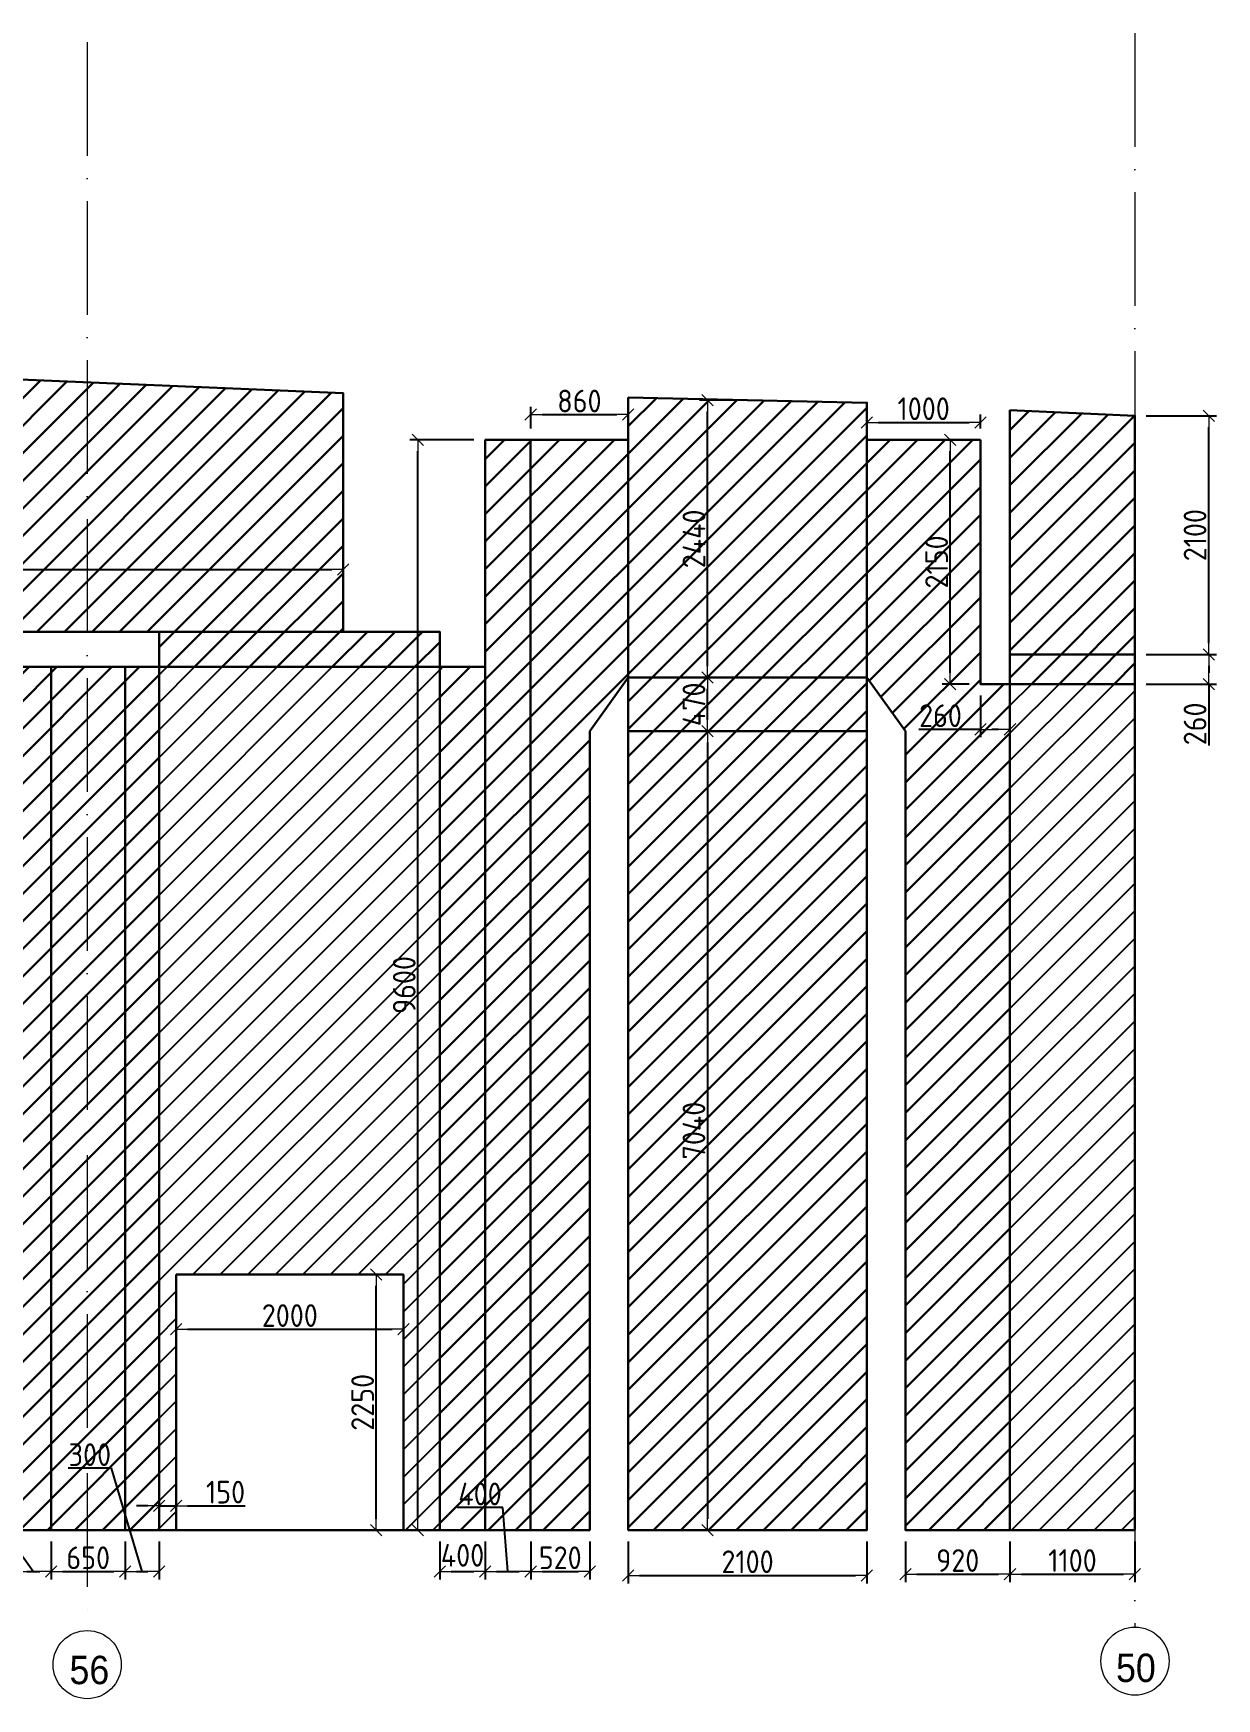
# Model space of a CAD drawing. Header units: millimetres. Extents: x 209 to 1046824, y -248937 to 510758.
# Drawn here: x 147767 to 158183, y -2318 to 12347 of the extents above; entities that cross this region are included whole.
import ezdxf

# ---------------------------------------------------------------- set-up
doc = ezdxf.new("R2010")
doc.units = ezdxf.units.MM
doc.linetypes.add('50_200_ШТРИХ_1Т_ш5_п1_п1_', pattern=[1400, 1000, -200, 0, -200])
doc.layers.add('$AUDIT_BAD_LAYER1', color=7, linetype='Continuous')
doc.layers.add('ГВЛ', color=20, linetype='Continuous')
for name, color, linetype, lineweight, true_color in [('Оси-1', 7, 'Continuous', 20, 0xaaaaaa), ('Оси-2', 7, 'Continuous', 9, 0xaaaaaa), ('Оси-3', 7, '50_200_ШТРИХ_1Т_ш5_п1_п1_', 9, 0xaaaaaa)]:
    doc.layers.add(name, color=color, linetype=linetype, lineweight=lineweight, true_color=true_color)
for name, color, linetype, lineweight in [('Основные линии', 7, 'Continuous', 30), ('Пластиковые уголки', 1, 'Continuous', 30), ('Размеры', 7, 'Continuous', 15)]:
    doc.layers.add(name, color=color, linetype=linetype, lineweight=lineweight)
doc.styles.add('Arial', font='arial.ttf', dxfattribs={"width": 0.9, "height": 500})
doc.styles.add('СПДС', font='isocpeur.ttf', dxfattribs={"width": 0.9})
doc.dimstyles.new('Размера А3', dxfattribs={"dimtxt": 200, "dimasz": 100, "dimexe": 70, "dimexo": 100, "dimgap": 20, "dimtad": 1, "dimdec": 0, "dimrnd": 10, "dimzin": 0, "dimdsep": 46, "dimtxsty": 'СПДС', "dimblk": 'ARROWHEAD_6', "dimcen": 1, "dimclrd": 256, "dimclre": 256, "dimclrt": 256, "dimazin": 0, "dimtfac": 1, "dimtdec": 0, "dimtmove": 2, "dimatfit": 3, "dimfxl": 1, "dimtolj": 1, "dimtzin": 0, "dimarcsym": 0})

# ---------------------------------------------------------------- blocks, each defined once
blk = doc.blocks.new('ARROWHEAD_6')
at = {"color": 0, "linetype": 'Continuous'}
for p, q in [((0, 0), (-1, 0)), ((-0.5, -0.5), (0.5, 0.5))]:
    blk.add_line(p, q, dxfattribs=at)
blk = doc.blocks.new('*D89')
at = {"layer": 'Defpoints', "color": 0, "lineweight": 30, "transparency": 16777216}
for p in [(147610, -833), (147925, -833), (147925, -1197)]:
    blk.add_point(p, dxfattribs=at)
at = {"layer": 'Размеры', "lineweight": -2, "transparency": 16777216}
for p, q in [((147350, -617), (146968, -617)), ((147767, -1197), (147350, -617)), ((147610, -933), (147610, -1267)), ((147925, -933), (147925, -1267)), ((147710, -1197), (147825, -1197))]:
    blk.add_line(p, q, dxfattribs=at)
at = {"layer": 'Размеры', "lineweight": -2, "transparency": 16777216, "xscale": 100, "yscale": 100, "zscale": 100, "rotation": 180}
blk.add_blockref('ARROWHEAD_6', (147610, -1197), dxfattribs=at)
at = {"layer": 'Размеры', "lineweight": -2, "transparency": 16777216, "xscale": 100, "yscale": 100, "zscale": 100}
blk.add_blockref('ARROWHEAD_6', (147925, -1197), dxfattribs=at)
at = {"layer": 'Размеры', "lineweight": 15, "transparency": 16777216, "insert": (147159, -497), "char_height": 200, "attachment_point": 5, "style": 'СПДС'}
blk.add_mtext('\\A1;320', dxfattribs=at)
blk = doc.blocks.new('*D90')
at = {"layer": 'Defpoints', "color": 0, "lineweight": 30, "transparency": 16777216}
for p in [(147925, -833), (148575, -833), (148575, -1197)]:
    blk.add_point(p, dxfattribs=at)
at = {"layer": 'Размеры', "lineweight": -2, "transparency": 16777216}
for p, q in [((147925, -933), (147925, -1267)), ((148575, -933), (148575, -1267)), ((148025, -1197), (148475, -1197))]:
    blk.add_line(p, q, dxfattribs=at)
at = {"layer": 'Размеры', "lineweight": -2, "transparency": 16777216, "xscale": 100, "yscale": 100, "zscale": 100, "rotation": 180}
blk.add_blockref('ARROWHEAD_6', (147925, -1197), dxfattribs=at)
at = {"layer": 'Размеры', "lineweight": -2, "transparency": 16777216, "xscale": 100, "yscale": 100, "zscale": 100}
blk.add_blockref('ARROWHEAD_6', (148575, -1197), dxfattribs=at)
at = {"layer": 'Размеры', "lineweight": 15, "transparency": 16777216, "insert": (148250, -1077), "char_height": 200, "attachment_point": 5, "style": 'СПДС'}
blk.add_mtext('\\A1;650', dxfattribs=at)
blk = doc.blocks.new('*D91')
at = {"layer": 'Defpoints', "color": 0, "lineweight": 30, "transparency": 16777216}
for p in [(148575, -833), (148875, -833), (148875, -1197)]:
    blk.add_point(p, dxfattribs=at)
at = {"layer": 'Размеры', "lineweight": -2, "transparency": 16777216}
for p, q in [((148456, -289), (148074, -289)), ((148725, -1197), (148456, -289)), ((148575, -933), (148575, -1267)), ((148875, -933), (148875, -1267)), ((148675, -1197), (148775, -1197))]:
    blk.add_line(p, q, dxfattribs=at)
at = {"layer": 'Размеры', "lineweight": -2, "transparency": 16777216, "xscale": 100, "yscale": 100, "zscale": 100, "rotation": 180}
blk.add_blockref('ARROWHEAD_6', (148575, -1197), dxfattribs=at)
at = {"layer": 'Размеры', "lineweight": -2, "transparency": 16777216, "xscale": 100, "yscale": 100, "zscale": 100}
blk.add_blockref('ARROWHEAD_6', (148875, -1197), dxfattribs=at)
at = {"layer": 'Размеры', "lineweight": 15, "transparency": 16777216, "insert": (148265, -169), "char_height": 200, "attachment_point": 5, "style": 'СПДС'}
blk.add_mtext('\\A1;300', dxfattribs=at)
blk = doc.blocks.new('*D92')
at = {"layer": 'Defpoints', "color": 0, "lineweight": 30, "transparency": 16777216}
for p in [(149025, -619), (148875, -833), (149025, -833)]:
    blk.add_point(p, dxfattribs=at)
at = {"layer": 'Размеры', "lineweight": -2, "transparency": 16777216}
for p, q in [((148875, -733), (148875, -549)), ((149025, -733), (149025, -549)), ((148775, -619), (148675, -619)), ((148875, -619), (149025, -619)), ((149125, -619), (149632, -619))]:
    blk.add_line(p, q, dxfattribs=at)
at = {"layer": 'Размеры', "lineweight": -2, "transparency": 16777216, "xscale": 100, "yscale": 100, "zscale": 100}
blk.add_blockref('ARROWHEAD_6', (148875, -619), dxfattribs=at)
at = {"layer": 'Размеры', "lineweight": -2, "transparency": 16777216, "xscale": 100, "yscale": 100, "zscale": 100, "rotation": 180}
blk.add_blockref('ARROWHEAD_6', (149025, -619), dxfattribs=at)
at = {"layer": 'Размеры', "lineweight": 15, "transparency": 16777216, "insert": (149459, -499), "char_height": 200, "attachment_point": 5, "style": 'СПДС'}
blk.add_mtext('\\A1;150', dxfattribs=at)
blk = doc.blocks.new('*D93')
at = {"layer": 'Defpoints', "color": 0, "lineweight": 30, "transparency": 16777216}
for p in [(151025, 936), (149025, 22), (151025, 22)]:
    blk.add_point(p, dxfattribs=at)
at = {"layer": 'Размеры', "lineweight": -2, "transparency": 16777216}
for p, q in [((149025, 122), (149025, 1006)), ((149125, 936), (150925, 936)), ((151025, 122), (151025, 1006))]:
    blk.add_line(p, q, dxfattribs=at)
at = {"layer": 'Размеры', "lineweight": -2, "transparency": 16777216, "xscale": 100, "yscale": 100, "zscale": 100, "rotation": 180}
blk.add_blockref('ARROWHEAD_6', (149025, 936), dxfattribs=at)
at = {"layer": 'Размеры', "lineweight": -2, "transparency": 16777216, "xscale": 100, "yscale": 100, "zscale": 100}
blk.add_blockref('ARROWHEAD_6', (151025, 936), dxfattribs=at)
at = {"layer": 'Размеры', "lineweight": 15, "transparency": 16777216, "insert": (150025, 1056), "char_height": 200, "attachment_point": 5, "style": 'СПДС'}
blk.add_mtext('\\A1;2000', dxfattribs=at)
blk = doc.blocks.new('*D94')
at = {"layer": 'Defpoints', "color": 0, "lineweight": 30, "transparency": 16777216}
for p in [(150786, 1417), (150798, 1417), (150798, -833)]:
    blk.add_point(p, dxfattribs=at)
at = {"layer": 'Размеры', "lineweight": -2, "transparency": 16777216}
for p, q in [((150698, 1417), (150716, 1417)), ((150786, -733), (150786, 1317)), ((150698, -833), (150716, -833))]:
    blk.add_line(p, q, dxfattribs=at)
at = {"layer": 'Размеры', "lineweight": -2, "transparency": 16777216, "xscale": 100, "yscale": 100, "zscale": 100}
for p, rotation in [((150786, 1417), 90), ((150786, -833), 270)]:
    blk.add_blockref('ARROWHEAD_6', p, dxfattribs=dict(at, rotation=rotation))
at = {"layer": 'Размеры', "lineweight": 15, "transparency": 16777216, "insert": (150666, 292), "char_height": 200, "attachment_point": 5, "rotation": 90, "style": 'СПДС'}
blk.add_mtext('\\A1;2250', dxfattribs=at)
blk = doc.blocks.new('*D95')
at = {"layer": 'Defpoints', "color": 0, "lineweight": 30, "transparency": 16777216}
for p in [(151345, -833), (151745, -833), (151745, -1197)]:
    blk.add_point(p, dxfattribs=at)
at = {"layer": 'Размеры', "lineweight": -2, "transparency": 16777216}
for p, q in [((151345, -933), (151345, -1267)), ((151745, -933), (151745, -1267)), ((151445, -1197), (151645, -1197))]:
    blk.add_line(p, q, dxfattribs=at)
at = {"layer": 'Размеры', "lineweight": -2, "transparency": 16777216, "xscale": 100, "yscale": 100, "zscale": 100, "rotation": 180}
blk.add_blockref('ARROWHEAD_6', (151345, -1197), dxfattribs=at)
at = {"layer": 'Размеры', "lineweight": -2, "transparency": 16777216, "xscale": 100, "yscale": 100, "zscale": 100}
blk.add_blockref('ARROWHEAD_6', (151745, -1197), dxfattribs=at)
at = {"layer": 'Размеры', "lineweight": 15, "transparency": 16777216, "insert": (151545, -1055), "char_height": 200, "attachment_point": 5, "style": 'СПДС'}
blk.add_mtext('\\A1;400', dxfattribs=at)
blk = doc.blocks.new('*D96')
at = {"layer": 'Defpoints', "color": 0, "lineweight": 30, "transparency": 16777216}
for p in [(151745, -833), (152145, -833), (152145, -1197)]:
    blk.add_point(p, dxfattribs=at)
at = {"layer": 'Размеры', "lineweight": -2, "transparency": 16777216}
for p, q in [((151899, -635), (151499, -635)), ((151945, -1197), (151899, -635)), ((151745, -933), (151745, -1267)), ((152145, -933), (152145, -1267)), ((151845, -1197), (152045, -1197))]:
    blk.add_line(p, q, dxfattribs=at)
at = {"layer": 'Размеры', "lineweight": -2, "transparency": 16777216, "xscale": 100, "yscale": 100, "zscale": 100, "rotation": 180}
blk.add_blockref('ARROWHEAD_6', (151745, -1197), dxfattribs=at)
at = {"layer": 'Размеры', "lineweight": -2, "transparency": 16777216, "xscale": 100, "yscale": 100, "zscale": 100}
blk.add_blockref('ARROWHEAD_6', (152145, -1197), dxfattribs=at)
at = {"layer": 'Размеры', "lineweight": 15, "transparency": 16777216, "insert": (151699, -515), "char_height": 200, "attachment_point": 5, "style": 'СПДС'}
blk.add_mtext('\\A1;400', dxfattribs=at)
blk = doc.blocks.new('*D97')
at = {"layer": 'Defpoints', "color": 0, "lineweight": 30, "transparency": 16777216}
for p in [(152145, -833), (152665, -833), (152665, -1197)]:
    blk.add_point(p, dxfattribs=at)
at = {"layer": 'Размеры', "lineweight": -2, "transparency": 16777216}
for p, q in [((152145, -933), (152145, -1267)), ((152665, -933), (152665, -1267)), ((152245, -1197), (152565, -1197))]:
    blk.add_line(p, q, dxfattribs=at)
at = {"layer": 'Размеры', "lineweight": -2, "transparency": 16777216, "xscale": 100, "yscale": 100, "zscale": 100, "rotation": 180}
blk.add_blockref('ARROWHEAD_6', (152145, -1197), dxfattribs=at)
at = {"layer": 'Размеры', "lineweight": -2, "transparency": 16777216, "xscale": 100, "yscale": 100, "zscale": 100}
blk.add_blockref('ARROWHEAD_6', (152665, -1197), dxfattribs=at)
at = {"layer": 'Размеры', "lineweight": 15, "transparency": 16777216, "insert": (152405, -1077), "char_height": 200, "attachment_point": 5, "style": 'СПДС'}
blk.add_mtext('\\A1;520', dxfattribs=at)
blk = doc.blocks.new('*D98')
at = {"layer": 'Defpoints', "color": 0, "lineweight": 30, "transparency": 16777216}
for p in [(136495, 9177), (150495, 9177), (150495, 7626)]:
    blk.add_point(p, dxfattribs=at)
at = {"layer": 'Размеры', "lineweight": -2, "transparency": 16777216}
for p, q in [((136495, 9077), (136495, 7556)), ((150495, 9077), (150495, 7556)), ((136595, 7626), (150395, 7626))]:
    blk.add_line(p, q, dxfattribs=at)
at = {"layer": 'Размеры', "lineweight": -2, "transparency": 16777216, "xscale": 100, "yscale": 100, "zscale": 100, "rotation": 180}
blk.add_blockref('ARROWHEAD_6', (136495, 7626), dxfattribs=at)
at = {"layer": 'Размеры', "lineweight": -2, "transparency": 16777216, "xscale": 100, "yscale": 100, "zscale": 100}
blk.add_blockref('ARROWHEAD_6', (150495, 7626), dxfattribs=at)
at = {"layer": 'Размеры', "lineweight": 15, "transparency": 16777216, "insert": (143495, 7746), "char_height": 200, "attachment_point": 5, "style": 'СПДС'}
blk.add_mtext('\\A1;14000', dxfattribs=at)
blk = doc.blocks.new('*D99')
at = {"layer": 'Defpoints', "color": 0, "lineweight": 30, "transparency": 16777216}
for p in [(151152, 8767), (151745, 8767), (151745, -833)]:
    blk.add_point(p, dxfattribs=at)
at = {"layer": 'Размеры', "lineweight": -2, "transparency": 16777216}
for p, q in [((151645, 8767), (151082, 8767)), ((151152, -733), (151152, 8667)), ((151645, -833), (151082, -833))]:
    blk.add_line(p, q, dxfattribs=at)
at = {"layer": 'Размеры', "lineweight": -2, "transparency": 16777216, "xscale": 100, "yscale": 100, "zscale": 100}
for p, rotation in [((151152, 8767), 90), ((151152, -833), 270)]:
    blk.add_blockref('ARROWHEAD_6', p, dxfattribs=dict(at, rotation=rotation))
at = {"layer": 'Размеры', "lineweight": 15, "transparency": 16777216, "insert": (151032, 3967), "char_height": 200, "attachment_point": 5, "rotation": 90, "style": 'СПДС'}
blk.add_mtext('\\A1;9600', dxfattribs=at)
blk = doc.blocks.new('*D100')
at = {"layer": 'Defpoints', "color": 0, "lineweight": 30, "transparency": 16777216}
for p in [(153004, -833), (155104, -833), (155104, -1232)]:
    blk.add_point(p, dxfattribs=at)
at = {"layer": 'Размеры', "lineweight": -2, "transparency": 16777216}
for p, q in [((153004, -933), (153004, -1302)), ((155104, -933), (155104, -1302)), ((153104, -1232), (155004, -1232))]:
    blk.add_line(p, q, dxfattribs=at)
at = {"layer": 'Размеры', "lineweight": -2, "transparency": 16777216, "xscale": 100, "yscale": 100, "zscale": 100, "rotation": 180}
blk.add_blockref('ARROWHEAD_6', (153004, -1232), dxfattribs=at)
at = {"layer": 'Размеры', "lineweight": -2, "transparency": 16777216, "xscale": 100, "yscale": 100, "zscale": 100}
blk.add_blockref('ARROWHEAD_6', (155104, -1232), dxfattribs=at)
at = {"layer": 'Размеры', "lineweight": 15, "transparency": 16777216, "insert": (154054, -1112), "char_height": 200, "attachment_point": 5, "style": 'СПДС'}
blk.add_mtext('\\A1;2100', dxfattribs=at)
blk = doc.blocks.new('*D101')
at = {"layer": 'Defpoints', "color": 0, "lineweight": 30, "transparency": 16777216}
for p in [(153004, 8989), (152145, 8767), (153004, 8767)]:
    blk.add_point(p, dxfattribs=at)
at = {"layer": 'Размеры', "lineweight": -2, "transparency": 16777216}
for p, q in [((152145, 8867), (152145, 9059)), ((152245, 8989), (152904, 8989)), ((153004, 8867), (153004, 9059))]:
    blk.add_line(p, q, dxfattribs=at)
at = {"layer": 'Размеры', "lineweight": -2, "transparency": 16777216, "xscale": 100, "yscale": 100, "zscale": 100, "rotation": 180}
blk.add_blockref('ARROWHEAD_6', (152145, 8989), dxfattribs=at)
at = {"layer": 'Размеры', "lineweight": -2, "transparency": 16777216, "xscale": 100, "yscale": 100, "zscale": 100}
blk.add_blockref('ARROWHEAD_6', (153004, 8989), dxfattribs=at)
at = {"layer": 'Размеры', "lineweight": 15, "transparency": 16777216, "insert": (152574, 9109), "char_height": 200, "attachment_point": 5, "style": 'СПДС'}
blk.add_mtext('\\A1;860', dxfattribs=at)
blk = doc.blocks.new('*D102')
at = {"layer": 'Defpoints', "color": 0, "lineweight": 30, "transparency": 16777216}
for p in [(153004, 6674), (153702, 6674), (153004, 6203)]:
    blk.add_point(p, dxfattribs=at)
at = {"layer": 'Размеры', "lineweight": -2, "transparency": 16777216}
for p, q in [((153104, 6674), (153772, 6674)), ((153702, 6303), (153702, 6574)), ((153104, 6203), (153772, 6203))]:
    blk.add_line(p, q, dxfattribs=at)
at = {"layer": 'Размеры', "lineweight": -2, "transparency": 16777216, "xscale": 100, "yscale": 100, "zscale": 100}
for p, rotation in [((153702, 6674), 90), ((153702, 6203), 270)]:
    blk.add_blockref('ARROWHEAD_6', p, dxfattribs=dict(at, rotation=rotation))
at = {"layer": 'Размеры', "lineweight": 15, "transparency": 16777216, "insert": (153582, 6438), "char_height": 200, "attachment_point": 5, "rotation": 90, "style": 'СПДС'}
blk.add_mtext('\\A1;470', dxfattribs=at)
blk = doc.blocks.new('*D103')
at = {"layer": 'Defpoints', "color": 0, "lineweight": 30, "transparency": 16777216}
for p in [(156104, 8921), (155104, 8767), (156104, 8767)]:
    blk.add_point(p, dxfattribs=at)
at = {"layer": 'Размеры', "lineweight": -2, "transparency": 16777216}
for p, q in [((155104, 8867), (155104, 8991)), ((156104, 8867), (156104, 8991)), ((155204, 8921), (156004, 8921))]:
    blk.add_line(p, q, dxfattribs=at)
at = {"layer": 'Размеры', "lineweight": -2, "transparency": 16777216, "xscale": 100, "yscale": 100, "zscale": 100, "rotation": 180}
blk.add_blockref('ARROWHEAD_6', (155104, 8921), dxfattribs=at)
at = {"layer": 'Размеры', "lineweight": -2, "transparency": 16777216, "xscale": 100, "yscale": 100, "zscale": 100}
blk.add_blockref('ARROWHEAD_6', (156104, 8921), dxfattribs=at)
at = {"layer": 'Размеры', "lineweight": 15, "transparency": 16777216, "insert": (155604, 9041), "char_height": 200, "attachment_point": 5, "style": 'СПДС'}
blk.add_mtext('\\A1;1000', dxfattribs=at)
blk = doc.blocks.new('*D104')
at = {"layer": 'Defpoints', "color": 0, "lineweight": 30, "transparency": 16777216}
for p in [(155444, -833), (156364, -833), (156364, -1221)]:
    blk.add_point(p, dxfattribs=at)
at = {"layer": 'Размеры', "lineweight": -2, "transparency": 16777216}
for p, q in [((155444, -933), (155444, -1291)), ((156364, -933), (156364, -1291)), ((155544, -1221), (156264, -1221))]:
    blk.add_line(p, q, dxfattribs=at)
at = {"layer": 'Размеры', "lineweight": -2, "transparency": 16777216, "xscale": 100, "yscale": 100, "zscale": 100, "rotation": 180}
blk.add_blockref('ARROWHEAD_6', (155444, -1221), dxfattribs=at)
at = {"layer": 'Размеры', "lineweight": -2, "transparency": 16777216, "xscale": 100, "yscale": 100, "zscale": 100}
blk.add_blockref('ARROWHEAD_6', (156364, -1221), dxfattribs=at)
at = {"layer": 'Размеры', "lineweight": 15, "transparency": 16777216, "insert": (155904, -1101), "char_height": 200, "attachment_point": 5, "style": 'СПДС'}
blk.add_mtext('\\A1;920', dxfattribs=at)
blk = doc.blocks.new('*D105')
at = {"layer": 'Defpoints', "color": 0, "lineweight": 30, "transparency": 16777216}
for p in [(156364, -833), (157464, -833), (157464, -1221)]:
    blk.add_point(p, dxfattribs=at)
at = {"layer": 'Размеры', "lineweight": -2, "transparency": 16777216}
for p, q in [((156364, -933), (156364, -1291)), ((157464, -933), (157464, -1291)), ((156464, -1221), (157364, -1221))]:
    blk.add_line(p, q, dxfattribs=at)
at = {"layer": 'Размеры', "lineweight": -2, "transparency": 16777216, "xscale": 100, "yscale": 100, "zscale": 100, "rotation": 180}
blk.add_blockref('ARROWHEAD_6', (156364, -1221), dxfattribs=at)
at = {"layer": 'Размеры', "lineweight": -2, "transparency": 16777216, "xscale": 100, "yscale": 100, "zscale": 100}
blk.add_blockref('ARROWHEAD_6', (157464, -1221), dxfattribs=at)
at = {"layer": 'Размеры', "lineweight": 15, "transparency": 16777216, "insert": (156914, -1101), "char_height": 200, "attachment_point": 5, "style": 'СПДС'}
blk.add_mtext('\\A1;1100', dxfattribs=at)
blk = doc.blocks.new('*D106')
at = {"layer": 'Defpoints', "color": 0, "lineweight": 30, "transparency": 16777216}
for p in [(157464, 8979), (158113, 8979), (157464, 6877)]:
    blk.add_point(p, dxfattribs=at)
at = {"layer": 'Размеры', "lineweight": -2, "transparency": 16777216}
for p, q in [((157564, 8979), (158183, 8979)), ((158113, 6977), (158113, 8879)), ((157564, 6877), (158183, 6877))]:
    blk.add_line(p, q, dxfattribs=at)
at = {"layer": 'Размеры', "lineweight": -2, "transparency": 16777216, "xscale": 100, "yscale": 100, "zscale": 100}
for p, rotation in [((158113, 8979), 90), ((158113, 6877), 270)]:
    blk.add_blockref('ARROWHEAD_6', p, dxfattribs=dict(at, rotation=rotation))
at = {"layer": 'Размеры', "lineweight": 15, "transparency": 16777216, "insert": (157993, 7928), "char_height": 200, "attachment_point": 5, "rotation": 90, "style": 'СПДС'}
blk.add_mtext('\\A1;2100', dxfattribs=at)
blk = doc.blocks.new('*D107')
at = {"layer": 'Defpoints', "color": 0, "lineweight": 30, "transparency": 16777216}
for p in [(157464, 6877), (157464, 6617), (158113, 6617)]:
    blk.add_point(p, dxfattribs=at)
at = {"layer": 'Размеры', "lineweight": -2, "transparency": 16777216}
for p, q in [((157564, 6877), (158183, 6877)), ((158113, 6777), (158113, 6717)), ((157564, 6617), (158183, 6617)), ((158113, 6617), (158113, 6075))]:
    blk.add_line(p, q, dxfattribs=at)
at = {"layer": 'Размеры', "lineweight": -2, "transparency": 16777216, "xscale": 100, "yscale": 100, "zscale": 100}
for p, rotation in [((158113, 6877), 90), ((158113, 6617), 270)]:
    blk.add_blockref('ARROWHEAD_6', p, dxfattribs=dict(at, rotation=rotation))
at = {"layer": 'Размеры', "lineweight": 15, "transparency": 16777216, "insert": (157993, 6266), "char_height": 200, "attachment_point": 5, "rotation": 90, "style": 'СПДС'}
blk.add_mtext('\\A1;260', dxfattribs=at)
blk = doc.blocks.new('*D108')
at = {"layer": 'Defpoints', "color": 0, "lineweight": 30, "transparency": 16777216}
for p in [(155838, 8767), (156104, 8767), (156104, 6617)]:
    blk.add_point(p, dxfattribs=at)
at = {"layer": 'Размеры', "lineweight": -2, "transparency": 16777216}
for p, q in [((156004, 8767), (155768, 8767)), ((155838, 6717), (155838, 8667)), ((156004, 6617), (155768, 6617))]:
    blk.add_line(p, q, dxfattribs=at)
at = {"layer": 'Размеры', "lineweight": -2, "transparency": 16777216, "xscale": 100, "yscale": 100, "zscale": 100}
for p, rotation in [((155838, 8767), 90), ((155838, 6617), 270)]:
    blk.add_blockref('ARROWHEAD_6', p, dxfattribs=dict(at, rotation=rotation))
at = {"layer": 'Размеры', "lineweight": 15, "transparency": 16777216, "insert": (155718, 7692), "char_height": 200, "attachment_point": 5, "rotation": 90, "style": 'СПДС'}
blk.add_mtext('\\A1;2150', dxfattribs=at)
blk = doc.blocks.new('*D109')
at = {"layer": 'Defpoints', "color": 0, "lineweight": 30, "transparency": 16777216}
for p in [(156104, 6617), (156364, 6617), (156104, 6218)]:
    blk.add_point(p, dxfattribs=at)
at = {"layer": 'Размеры', "lineweight": -2, "transparency": 16777216}
for p, q in [((156104, 6517), (156104, 6148)), ((156364, 6517), (156364, 6148)), ((156104, 6218), (155561, 6218)), ((156264, 6218), (156204, 6218))]:
    blk.add_line(p, q, dxfattribs=at)
at = {"layer": 'Размеры', "lineweight": -2, "transparency": 16777216, "xscale": 100, "yscale": 100, "zscale": 100, "rotation": 180}
blk.add_blockref('ARROWHEAD_6', (156104, 6218), dxfattribs=at)
at = {"layer": 'Размеры', "lineweight": -2, "transparency": 16777216, "xscale": 100, "yscale": 100, "zscale": 100}
blk.add_blockref('ARROWHEAD_6', (156364, 6218), dxfattribs=at)
at = {"layer": 'Размеры', "lineweight": 15, "transparency": 16777216, "insert": (155752, 6338), "char_height": 200, "attachment_point": 5, "style": 'СПДС'}
blk.add_mtext('\\A1;260', dxfattribs=at)
blk = doc.blocks.new('*D110')
at = {"layer": 'Defpoints', "color": 0, "lineweight": 30, "transparency": 16777216}
for p in [(153702, 9116), (154108, 9116), (154054, 6674)]:
    blk.add_point(p, dxfattribs=at)
at = {"layer": 'Размеры', "lineweight": -2, "transparency": 16777216}
for p, q in [((154008, 9116), (153632, 9116)), ((153702, 6774), (153702, 9016)), ((153954, 6674), (153632, 6674))]:
    blk.add_line(p, q, dxfattribs=at)
at = {"layer": 'Размеры', "lineweight": -2, "transparency": 16777216, "xscale": 100, "yscale": 100, "zscale": 100}
for p, rotation in [((153702, 9116), 90), ((153702, 6674), 270)]:
    blk.add_blockref('ARROWHEAD_6', p, dxfattribs=dict(at, rotation=rotation))
at = {"layer": 'Размеры', "lineweight": 15, "transparency": 16777216, "insert": (153582, 7895), "char_height": 200, "attachment_point": 5, "rotation": 90, "style": 'СПДС'}
blk.add_mtext('\\A1;2440', dxfattribs=at)
blk = doc.blocks.new('Ось сетки - Круг_Ø6_00__ISO-2_5_0_9K_-17386508-АИ_План этажа Радиаторы_2')
at = {"layer": 'Оси-1'}
blk.add_circle((0, 0), 3, dxfattribs=at)
blk = doc.blocks.new('*D137')
at = {"layer": 'Defpoints', "color": 0, "lineweight": 30, "transparency": 16777216}
for p in [(153702, 6203), (153702, -833), (153833, -833)]:
    blk.add_point(p, dxfattribs=at)
at = {"layer": 'Размеры', "lineweight": -2, "transparency": 16777216}
for p, q in [((153602, 6203), (153632, 6203)), ((153702, 6103), (153702, -733)), ((153733, -833), (153632, -833))]:
    blk.add_line(p, q, dxfattribs=at)
at = {"layer": 'Размеры', "lineweight": -2, "transparency": 16777216, "xscale": 100, "yscale": 100, "zscale": 100}
for p, rotation in [((153702, 6203), 90), ((153702, -833), 270)]:
    blk.add_blockref('ARROWHEAD_6', p, dxfattribs=dict(at, rotation=rotation))
at = {"layer": 'Размеры', "lineweight": 15, "transparency": 16777216, "insert": (153582, 2685), "char_height": 200, "attachment_point": 5, "rotation": 90, "style": 'СПДС'}
blk.add_mtext('\\A1;7040', dxfattribs=at)

msp = doc.modelspace()

# ---------------------------------------------------------------- hatches: boundary and pattern name
at = {"layer": '$AUDIT_BAD_LAYER1', "transparency": 33554559}
h = msp.add_hatch(dxfattribs=at)
h.set_pattern_fill('ANSI31', color=3, scale=54)
h.set_pattern_definition([(45, (136494.69, -832.78), (-121.2335, 121.2335), [])])
h.paths.add_polyline_path([(136494.7, -832.8), (136494.7, 6767.2), (141604.7, 6767.2), (141604.7, -832.8), (138744.7, -832.8), (138744.7, 1217.2), (136744.7, 1217.2), (136744.7, -832.8)])
h.paths.add_polyline_path([(142959.7, -832.8), (142959.7, 6767.2), (147609.7, 6767.2), (147609.7, -832.8)])
h.paths.add_polyline_path([(148874.7, -832.8), (148874.7, 6767.2), (151344.7, 6767.2), (151344.7, -832.8), (151024.7, -832.8), (151024.7, 1417.2), (149024.7, 1417.2), (149024.7, -832.8)])
h.paths.add_polyline_path([(156363.8, -832.8), (156363.8, 6617.2), (157463.8, 6617.2), (157463.8, -832.8)])
at = {"layer": 'ГВЛ', "lineweight": 30, "transparency": 33554559}
h = msp.add_hatch(dxfattribs=at)
h.set_pattern_fill('ANSI31', color=5, scale=54)
h.set_pattern_definition([(45, (136494.69, -832.78), (-121.2335, 121.2335), [])])
h.paths.add_polyline_path([(136494.7, 7077.2), (136494.7, 9177.2), (143419.7, 9477.2), (148241.4, 9272.8), (148241.4, 7077.2)])
h.paths.add_polyline_path([(153004.2, -832.8), (153004.2, 6202.6), (155104.2, 6202.6), (155104.2, -832.8)])
h.paths.add_polyline_path([(155104.2, 6674.3), (155104.2, 8767.2), (155443.8, 8767.2), (156103.8, 8767.2), (156103.8, 6617.2), (156363.8, 6617.2), (156363.8, -832.8), (155443.8, -832.8), (155443.8, 6202.6)])
h.paths.add_polyline_path([(152144.7, -832.8), (152144.7, 8767.2), (152664.7, 8767.2), (153004.2, 8767.2), (153004.2, 6674.3), (152664.7, 6202.6), (152664.7, -832.8)])
h.paths.add_polyline_path([(141909.7, -832.8), (141909.7, 6767.2), (142649.7, 6767.2), (142649.7, -832.8)])
h.paths.add_polyline_path([(153004.2, 6674.3), (153004.2, 9140.2), (155104.2, 9094.2), (155104.2, 6674.3)])
h.paths.add_polyline_path([(148241.4, 7077.2), (148241.4, 9272.8), (150494.7, 9177.2), (150494.7, 7077.2), (148874.7, 7077.2)])
h.paths.add_polyline_path([(151744.7, -832.8), (151744.7, 8767.2), (152144.7, 8767.2), (152144.7, -832.8)])
h.paths.add_polyline_path([(151344.7, -832.8), (151344.7, 6767.2), (151744.7, 6767.2), (151744.7, -832.8)])
h.paths.add_polyline_path([(148241.4, -832.8), (148241.4, 6767.2), (148574.7, 6767.2), (148574.7, -832.8)])
h.paths.add_polyline_path([(147609.7, -832.8), (147609.7, 6767.2), (147924.7, 6767.2), (147924.7, -832.8)])
h.paths.add_polyline_path([(147924.7, -832.8), (147924.7, 6767.2), (148241.4, 6767.2), (148241.4, -832.8)])
h.paths.add_polyline_path([(156363.8, 6877.2), (156363.8, 9027.2), (157463.8, 8979.5), (157463.8, 6877.2)])
h.paths.add_polyline_path([(142649.7, -832.8), (142649.7, 6767.2), (142959.7, 6767.2), (142959.7, -832.8)])
h.paths.add_polyline_path([(141604.7, -832.8), (141604.7, 6767.2), (141909.7, 6767.2), (141909.7, -832.8)])
h.paths.add_polyline_path([(148574.7, -832.8), (148574.7, 6767.2), (148874.7, 6767.2), (148874.7, -832.8)])
h.paths.add_polyline_path([(136494.7, 6767.2), (136494.7, 7077.2), (141604.7, 7077.2), (141604.7, 6767.2)])
h.paths.add_polyline_path([(142959.7, 6767.2), (142959.7, 7077.2), (147609.7, 7077.2), (147609.7, 6767.2)])
h.paths.add_polyline_path([(153004.2, 6674.3), (155104.2, 6674.3), (155104.2, 6202.6), (153004.2, 6202.6)])
h.paths.add_polyline_path([(148874.7, 6767.2), (148874.7, 7077.2), (151344.7, 7077.2), (151344.7, 6767.2)])
h.paths.add_polyline_path([(156363.8, 6617.2), (156363.8, 6877.2), (157463.8, 6877.2), (157463.8, 6617.2)])

# ---------------------------------------------------------------- linework, layer by layer
at = {"layer": 'Оси-3'}
for p, q in [((157463.8, 12347), (157463.8, -1686.8)), ((148241.4, 12268.2), (148241.4, -1717.8))]:
    msp.add_line(p, q, dxfattribs=at)
at = {"layer": 'Основные линии'}
for p, q in [((147609.7, -832.8), (147924.7, -832.8)), ((147924.7, -832.8), (148574.7, -832.8)), ((148874.7, -832.8), (148574.7, -832.8)), ((148874.7, -832.8), (151344.7, -832.8)), ((151344.7, -832.8), (151744.7, -832.8)), ((151744.7, -832.8), (152144.7, -832.8)), ((152144.7, -832.8), (152664.7, -832.8)), ((153004.2, -832.8), (155104.2, -832.8)), ((156024.2, -832.8), (157124.2, -832.8))]:
    msp.add_line(p, q, dxfattribs=at)
for points in [[(136494.7, 7077.2), (150494.7, 7077.2), (150494.7, 9177.2), (143419.7, 9477.2), (136494.7, 9177.2)], [(153004.2, 9140.2), (155104.2, 9094.2), (155104.2, -832.8), (153004.2, -832.8)], [(156363.8, 9027.2), (157463.8, 8979.5), (157463.8, 6877.2), (156363.8, 6877.2)], [(152144.7, 8767.2), (151744.7, 8767.2), (151744.7, -832.8), (152144.7, -832.8)], [(151344.7, 6767.2), (148874.7, 6767.2), (148874.7, 7077.2), (151344.7, 7077.2)], [(147924.7, -832.8), (147609.7, -832.8), (147609.7, 6767.2), (147924.7, 6767.2)], [(147924.7, 6767.2), (148574.7, 6767.2), (148574.7, 6767.2), (147924.7, 6767.2)], [(148874.7, -832.8), (148574.7, -832.8), (148574.7, 6767.2), (148874.7, 6767.2)], [(151344.7, -832.8), (148874.7, -832.8), (148874.7, 6767.2), (151344.7, 6767.2)], [(151744.7, -832.8), (151344.7, -832.8), (151344.7, 6767.2), (151744.7, 6767.2)], [(156363.8, 6617.2), (157463.8, 6617.2), (157463.8, 6877.2), (156363.8, 6877.2)], [(156363.8, 6617.2), (157463.8, 6617.2), (157463.8, -832.8), (156363.8, -832.8)], [(149024.7, 1417.2), (151024.7, 1417.2), (151024.7, -832.8), (149024.7, -832.8)]]:
    msp.add_lwpolyline(points, close=True, dxfattribs=at)
for points in [[(152664.7, 6202.6), (152664.7, -832.8), (152144.7, -832.8), (152144.7, 8767.2), (152664.7, 8767.2)], [(152664.7, 6202.6), (153004.2, 6674.3), (153004.2, 8767.2), (152664.7, 8767.2)], [(155443.8, 6202.6), (155104.2, 6674.3), (155104.2, 8767.2), (155443.8, 8767.2)], [(156363.8, 8767.2), (156363.8, -832.8), (155443.8, -832.8), (155443.8, 6202.6)], [(155443.8, 8767.2), (156103.8, 8767.2)], [(156363.8, 6617.2), (156103.8, 6617.2), (156103.8, 8767.2)], [(155104.2, 6674.3), (153004.2, 6674.3)], [(156363.8, -832.8), (156363.8, 6617.2), (157463.8, 6617.2)], [(155104.2, 6202.6), (153004.2, 6202.6)]]:
    msp.add_lwpolyline(points, dxfattribs=at)
at = {"layer": 'Пластиковые уголки'}
for points in [[(153004.2, 6674.3), (153004.2, 9140.2)], [(155104.2, 9094.2), (155104.2, 6674.3)], [(151744.7, 8767.2), (151744.7, -832.8)], [(148874.7, 7077.2), (151344.7, 7077.2)], [(147924.7, 6767.2), (147924.7, -832.8)], [(148574.7, 6767.2), (148574.7, -832.8)], [(156363.8, 6877.2), (157463.8, 6877.2)], [(156363.8, 6617.2), (156363.8, -832.8)], [(153004.2, 6202.6), (153004.2, 3091.2)], [(155104.2, 6202.6), (155104.2, 3091.2)]]:
    msp.add_lwpolyline(points, dxfattribs=at)

# ---------------------------------------------------------------- block references
at = {"layer": 'Оси-1', "xscale": 100, "yscale": 100, "zscale": 100, "rotation": 180}
for p in [(148241.4, -2017.7), (157463.8, -1986.8)]:
    msp.add_blockref('Ось сетки - Круг_Ø6_00__ISO-2_5_0_9K_-17386508-АИ_План этажа Радиаторы_2', p, dxfattribs=at)

# ---------------------------------------------------------------- texts
at = {"layer": 'Оси-2', "char_height": 250, "width": 702, "attachment_point": 5, "line_spacing_factor": 0.936439, "style": 'Arial'}
for s, insert in [('\\pxqc,t4.572,9.144,13.716,18.288,22.86,27.432,32.004,36.576,41.148,45.72,50.292,54.864,59.436,64.008,68.58,73.152,77.724,82.296,86.868,91.44,96.012,100.584,105.156,109.728,114.3,118.872,123.444,128.016,132.588,137.16,141.732,146.304;{56}', (148260.6, -2066.5)), ('\\pxqc,t4.572,9.144,13.716,18.288,22.86,27.432,32.004,36.576,41.148,45.72,50.292,54.864,59.436,64.008,68.58,73.152,77.724,82.296,86.868,91.44,96.012,100.584,105.156,109.728,114.3,118.872,123.444,128.016,132.588,137.16,141.732,146.304;{50}', (157472.3, -2047.6))]:
    msp.add_mtext(s, dxfattribs=dict(at, insert=insert))

# ---------------------------------------------------------------- dimensions: what is measured, and where the dimension line sits
at = {"layer": 'Размеры', "lineweight": 15}
for base, p1, p2, picture, middle in [((153004.2378, 8988.7475), (152144.691, 8767.2167), (153004.2378, 8767.2167), '*D101', (152574.4644, 9108.7475)), ((150494.7, 7625.7), (136494.7, 9177.2), (150494.7, 9177.2), '*D98', (143494.7, 7745.7)), ((156103.8, 8921), (155104.2, 8767.2), (156103.8, 8767.2), '*D103', (155604, 9041)), ((151024.7, 935.7), (149024.7, 21.9), (151024.7, 21.9), '*D93', (150024.7, 1055.7)), ((148574.7, -1196.8), (147924.7, -832.8), (148574.7, -832.8), '*D90', (148249.7, -1076.8)), ((152664.7, -1196.8), (152144.7, -832.8), (152664.7, -832.8), '*D97', (152404.7, -1076.8)), ((155104.2, -1231.9), (153004.2, -832.8), (155104.2, -832.8), '*D100', (154054.2, -1111.9)), ((156363.8, -1221.3), (155443.8, -832.8), (156363.8, -832.8), '*D104', (155903.8, -1101.3)), ((157463.8, -1221.3), (156363.8, -832.8), (157463.8, -832.8), '*D105', (156913.8, -1101.3))]:
    dim = msp.add_linear_dim(base=base, p1=p1, p2=p2, dimstyle='Размера А3', dxfattribs=at)
    dim.commit()
    dim.dimension.update_dxf_attribs({"geometry": picture, "text_midpoint": middle})
for base, p1, p2, picture, middle in [((153701.9, 9116), (154054.2, 6674.3), (154107.7, 9116), '*D110', (153581.9, 7895.2)), ((158113.2, 8979.5), (157463.8, 6877.2), (157463.8, 8979.5), '*D106', (157993.2, 7928.3)), ((151151.6, 8767.2), (151744.7, -832.8), (151744.7, 8767.2), '*D99', (151031.6, 3967.2)), ((155838.3, 8767.2), (156103.8, 6617.2), (156103.8, 8767.2), '*D108', (155718.3, 7692.2)), ((153701.9, 6674.3), (153004.2, 6202.6), (153004.2, 6674.3), '*D102', (153581.9, 6438.4)), ((153701.5, -832.8), (153701.9, 6202.6), (153832.9, -832.8), '*D137', (153581.5, 2684.9)), ((150786.3, 1417.2), (150797.8, -832.8), (150797.8, 1417.2), '*D94', (150666.3, 292.2))]:
    dim = msp.add_linear_dim(base=base, p1=p1, p2=p2, angle=90, dimstyle='Размера А3', dxfattribs=at)
    dim.commit()
    dim.dimension.update_dxf_attribs({"geometry": picture, "text_midpoint": middle})
dim = msp.add_linear_dim(base=(158113.2, 6617.2), p1=(157463.8, 6877.2), p2=(157463.8, 6617.2), angle=90, dimstyle='Размера А3', override={"dimtmove": 0}, dxfattribs=at)
dim.commit()
dim.dimension.update_dxf_attribs({"geometry": '*D107', "text_midpoint": (158113.2, 6265.8), "dimtype": 160})
for base, p1, p2, override, picture, middle in [((156103.8, 6217.7), (156363.8, 6617.2), (156103.8, 6617.2), {"dimtmove": 0}, '*D109', (155752.4, 6217.7)), ((148874.7, -1196.8), (148574.7, -832.8), (148874.7, -832.8), {"dimtmove": 1}, '*D91', (148436.4, -289.4)), ((147924.7, -1196.8), (147609.7, -832.8), (147924.7, -832.8), {"dimtmove": 1}, '*D89', (147329.7, -616.9)), ((149024.7, -618.7), (148874.7, -832.8), (149024.7, -832.8), {"dimtmove": 0}, '*D92', (149459, -618.7)), ((152144.7, -1196.8), (151744.7, -832.8), (152144.7, -832.8), {"dimtmove": 1}, '*D96', (151878.9, -634.5))]:
    dim = msp.add_linear_dim(base=base, p1=p1, p2=p2, dimstyle='Размера А3', override=override, dxfattribs=at)
    dim.commit()
    dim.dimension.update_dxf_attribs({"geometry": picture, "text_midpoint": middle, "dimtype": 160})
dim = msp.add_linear_dim(base=(151744.7, -1196.8), p1=(151344.7, -832.8), p2=(151744.7, -832.8), dimstyle='Размера А3', dxfattribs=at)
dim.commit()
dim.dimension.update_dxf_attribs({"geometry": '*D95', "text_midpoint": (151544.7, -1054.6), "dimtype": 160})

doc.saveas('drawing.dxf')
